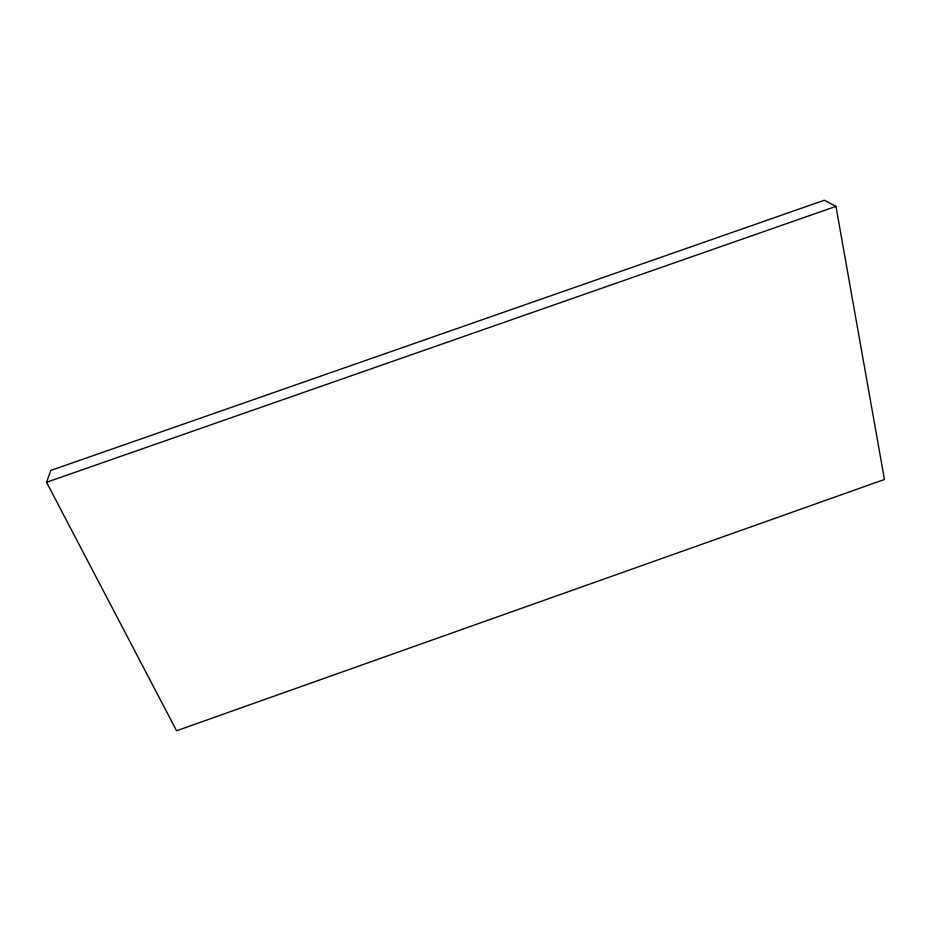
<?xml version="1.0" encoding="UTF-8"?>
<svg xmlns="http://www.w3.org/2000/svg" width="931" height="931" viewBox="0 0 931 931"><rect width="100%" height="100%" fill="white"/><g stroke="black" fill="none" stroke-linecap="round" stroke-linejoin="round"><path stroke-width="1.4" d="M46.55 482.281L50.798 470.446L824.354 200.235L835.957 206.379L884.45 479.477L176.576 730.765L46.55 482.281L835.957 206.379"/></g></svg>
